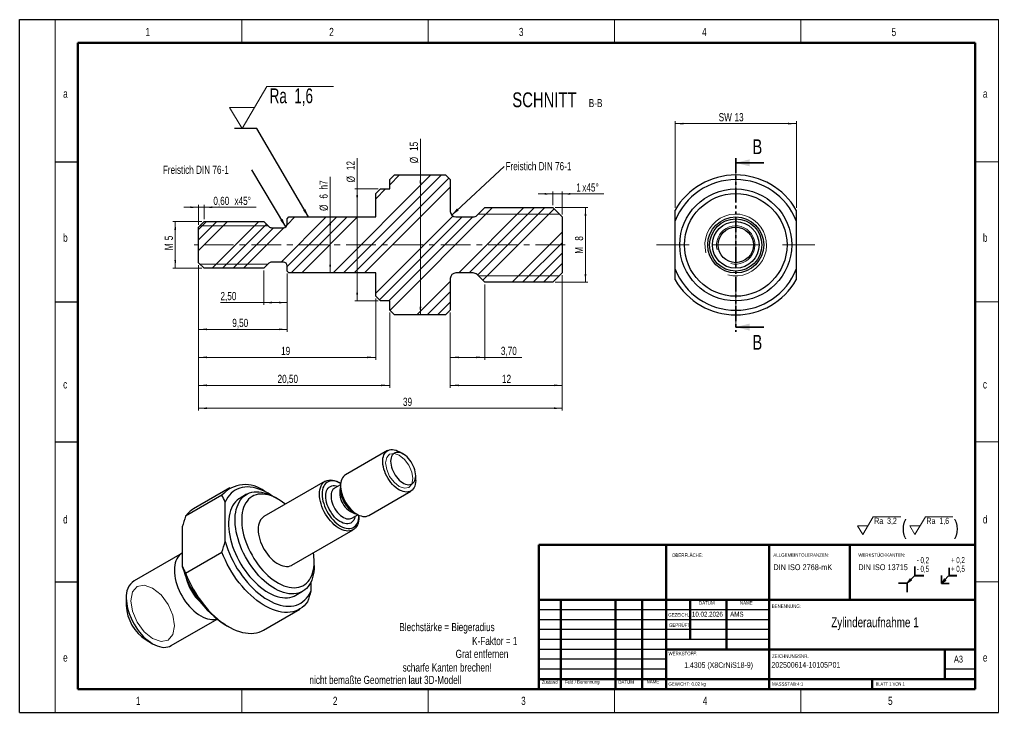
# Model space of a CAD drawing. Header units: millimetres. Extents: x 0 to 420, y 0 to 297.
import ezdxf

# ---------------------------------------------------------------- set-up
doc = ezdxf.new("R2010")
doc.units = ezdxf.units.MM
doc.header["$PDSIZE"] = -1
doc.linetypes.add('CENTERX2', pattern=[20.32, 12.7, -2.54, 2.54, -2.54])
doc.linetypes.add('PHANTOM', pattern=[12.7, 6.35, -1.27, 1.27, -1.27, 1.27, -1.27])
doc.styles.add('SLDTEXTSTYLE0', font='TXT', dxfattribs={"width": 0.605})
doc.styles.add('SLDTEXTSTYLE1', font='TXT', dxfattribs={"width": 0.678571})
doc.styles.add('SLDTEXTSTYLE2', font='TXT', dxfattribs={"width": 0.75})
doc.styles.add('SLDTEXTSTYLE3', font='TXT', dxfattribs={"width": 0.692308})
doc.dimstyles.new('SLDDIMSTYLE0', dxfattribs={"dimtxt": 0.18, "dimasz": 3.556, "dimexe": 0, "dimexo": 0.0625, "dimgap": 0, "dimtad": 0, "dimtih": 1, "dimtoh": 1, "dimdec": 0, "dimrnd": 1e-09, "dimzin": 0, "dimdsep": 46, "dimtxsty": 'Standard', "dimsah": 1, "dimcen": 0.09, "dimadec": 0, "dimazin": 0, "dimtfac": 3.556, "dimtdec": 0, "dimtofl": 0, "dimtmove": 0, "dimatfit": 3, "dimfxl": 1, "dimfrac": 2, "dimtolj": 1, "dimtzin": 0, "dimarcsym": 0})
doc.dimstyles.new('SLDDIMSTYLE1', dxfattribs={"dimtxt": 3.5, "dimasz": 3.556, "dimexe": 0, "dimexo": 0.0625, "dimgap": 0.875, "dimtad": 1, "dimlfac": 0.25, "dimrnd": 1e-09, "dimzin": 12, "dimdsep": 46, "dimtxsty": 'SLDTEXTSTYLE2', "dimsah": 1, "dimcen": 0.09, "dimadec": 0, "dimazin": 3, "dimtfac": 1, "dimtdec": 3, "dimtofl": 0, "dimtmove": 0, "dimatfit": 3, "dimfxl": 1, "dimfrac": 2, "dimtolj": 1, "dimtzin": 12, "dimarcsym": 0})
doc.dimstyles.new('SLDDIMSTYLE2', dxfattribs={"dimtxt": 3.5, "dimasz": 3.556, "dimexe": 0, "dimexo": 0.0625, "dimgap": 0.875, "dimtad": 1, "dimlfac": 0.25, "dimrnd": 1e-09, "dimdsep": 46, "dimtxsty": 'SLDTEXTSTYLE2', "dimsah": 1, "dimcen": 0.09, "dimadec": 0, "dimazin": 2, "dimtfac": 1, "dimtdec": 3, "dimtmove": 0, "dimatfit": 0, "dimfxl": 1, "dimfrac": 2, "dimtolj": 1, "dimtzin": 12, "dimarcsym": 0})
doc.dimstyles.new('SLDDIMSTYLE3', dxfattribs={"dimtxt": 3.5, "dimasz": 3.556, "dimexe": 0, "dimexo": 0.0625, "dimgap": 0.875, "dimtad": 1, "dimlfac": 0.25, "dimrnd": 1e-09, "dimzin": 12, "dimdsep": 46, "dimtxsty": 'SLDTEXTSTYLE2', "dimsah": 1, "dimcen": 0.09, "dimadec": 0, "dimazin": 3, "dimtfac": 1, "dimtdec": 3, "dimtmove": 0, "dimatfit": 0, "dimfxl": 1, "dimfrac": 2, "dimtolj": 1, "dimtzin": 12, "dimarcsym": 0})

# ---------------------------------------------------------------- blocks, each defined once
blk = doc.blocks.new('SW_NOTE_0')
at = {"color": 0, "linetype": 'Continuous', "lineweight": 0, "insert": (0, 4.51), "char_height": 3.5, "attachment_point": 1, "style": 'SLDTEXTSTYLE0'}
blk.add_mtext('+ 0,5', dxfattribs=at)
blk = doc.blocks.new('SW_NOTE_0_1')
at = {"color": 0, "linetype": 'Continuous', "lineweight": 0, "insert": (0, 4.51), "char_height": 3.5, "attachment_point": 1, "style": 'SLDTEXTSTYLE0'}
blk.add_mtext('+ 0,2', dxfattribs=at)
blk = doc.blocks.new('SW_NOTE_0_2')
at = {"color": 0, "linetype": 'Continuous', "lineweight": 0, "insert": (0, 4.51), "char_height": 3.5, "attachment_point": 1, "style": 'SLDTEXTSTYLE0'}
blk.add_mtext('- 0,2', dxfattribs=at)
blk = doc.blocks.new('SW_NOTE_0_3')
at = {"color": 0, "linetype": 'Continuous', "lineweight": 0, "insert": (0, 4.51), "char_height": 3.5, "attachment_point": 1, "style": 'SLDTEXTSTYLE0'}
blk.add_mtext('- 0,5', dxfattribs=at)
blk = doc.blocks.new('Block3')
at = {"linetype": 'Continuous'}
for points in [[(735.45, 277.8), (737.92, 279.57), (737.22, 280.27)], [(755.16, 277.71), (757.62, 279.47), (756.78, 280.26)]]:
    blk.add_hatch(color=7, dxfattribs=at).paths.add_polyline_path(points, flags=0)
at = {"color": 7, "linetype": 'Continuous', "lineweight": 35}
for p, q in [((739.95, 287.3), (739.95, 282.3)), ((759.52, 286.66), (759.52, 282.3)), ((739.95, 282.3), (744.95, 282.3)), ((755.16, 277.71), (755.16, 282.3)), ((759.52, 282.3), (763.89, 282.3)), ((730.45, 277.8), (735.45, 277.8)), ((735.45, 277.8), (735.45, 272.8)), ((759.52, 277.71), (755.16, 277.71))]:
    blk.add_line(p, q, dxfattribs=at)
at = {"color": 7, "linetype": 'Continuous', "lineweight": 18}
for p, q in [((735.45, 277.8), (739.45, 281.8)), ((735.45, 277.8), (737.22, 280.27)), ((737.22, 280.27), (737.92, 279.57)), ((739.45, 281.8), (744.95, 281.8)), ((755.16, 277.71), (759.02, 281.8)), ((755.16, 277.71), (756.78, 280.26)), ((756.78, 280.26), (757.62, 279.47)), ((759.02, 281.8), (763.89, 281.8)), ((735.45, 277.8), (737.92, 279.57)), ((755.16, 277.71), (757.62, 279.47))]:
    blk.add_line(p, q, dxfattribs=at)
at = {"color": 7, "linetype": 'Continuous', "lineweight": 0}
for p in [(737.57, 279.92), (757.2, 279.87)]:
    blk.add_point(p, dxfattribs=at)
for name, p in [('SW_NOTE_0_2', (740.95, 288.28)), ('SW_NOTE_0_1', (760.52, 288.3)), ('SW_NOTE_0_3', (740.95, 283.28)), ('SW_NOTE_0', (760.52, 283.3))]:
    blk.add_blockref(name, p, dxfattribs=at)
blk = doc.blocks.new('SW_NOTE_0_4')
at = {"color": 0, "linetype": 'Continuous', "lineweight": 0}
for p, q in [((-4.95, -3.78), (-0.49, 3.78)), ((-0.49, 3.78), (11.38, 3.78)), ((17.46, -3.78), (21.92, 3.78)), ((21.92, 3.78), (33.78, 3.78)), ((-4.95, -3.78), (-7.18, 0)), ((-2.72, 0), (-7.18, 0)), ((17.46, -3.78), (15.23, 0)), ((19.69, 0), (15.23, 0))]:
    blk.add_line(p, q, dxfattribs=at)
at = {"color": 0, "linetype": 'Continuous', "lineweight": 0, "attachment_point": 1}
for s, insert, char_height, style in [('Ra  3,2', (0, 3.41), 2.646, 'SLDTEXTSTYLE1'), ('(', (11.75, 2.54), 6.35, 'SLDTEXTSTYLE2'), ('Ra  1,6', (22.41, 3.41), 2.646, 'SLDTEXTSTYLE1'), (')', (34.15, 2.54), 6.35, 'SLDTEXTSTYLE2')]:
    blk.add_mtext(s, dxfattribs=dict(at, insert=insert, char_height=char_height, style=style))
blk = doc.blocks.new('SW_NOTE_0_5')
at = {"color": 0, "linetype": 'Continuous', "lineweight": 0, "attachment_point": 1, "style": 'SLDTEXTSTYLE2'}
for s, insert, char_height in [('ALLGEMEINTOLERANZEN:', (0, 1.93), 1.5), ('DIN ISO 2768-mK', (0, -2.78), 2.5)]:
    blk.add_mtext(s, dxfattribs=dict(at, insert=insert, char_height=char_height))
blk = doc.blocks.new('SW_NOTE_0_6')
at = {"color": 0, "linetype": 'Continuous', "lineweight": 0, "attachment_point": 1, "style": 'SLDTEXTSTYLE2'}
for s, insert, char_height in [('WERKSTÜCKKANTEN:', (0, 1.93), 1.5), ('DIN ISO 13715', (0, -2.78), 2.5)]:
    blk.add_mtext(s, dxfattribs=dict(at, insert=insert, char_height=char_height))
blk = doc.blocks.new('SW_SFSYMBOL_0')
at = {"color": 0, "linetype": 'Continuous', "lineweight": 0}
for p, q in [((3.17, 0), (13.88, 18.14)), ((13.88, 18.14), (42.4, 18.14)), ((3.17, 0), (-2.18, 9.07)), ((8.53, 9.07), (-2.18, 9.07))]:
    blk.add_line(p, q, dxfattribs=at)
at = {"color": 0, "linetype": 'Continuous', "lineweight": 0, "insert": (15.05, 17.26), "char_height": 6.35, "attachment_point": 1, "style": 'SLDTEXTSTYLE1'}
blk.add_mtext('Ra  1,6', dxfattribs=at)
blk = doc.blocks.new('_D')
at = {"color": 7, "linetype": 'Continuous', "lineweight": 0}
for p, q in [((281.27, 216.36), (281.27, 253.4)), ((281.27, 252.4), (333.27, 252.4)), ((333.27, 216.36), (333.27, 253.4))]:
    blk.add_line(p, q, dxfattribs=at)
at = {"color": 7, "linetype": 'Continuous', "lineweight": 18}
for points in [[(281.27, 252.4), (284.82, 252.01), (284.82, 252.78)], [(333.27, 252.4), (329.71, 252.78), (329.71, 252.01)]]:
    blk.add_solid(points, dxfattribs=at)
at = {"color": 7, "linetype": 'Continuous', "lineweight": 18, "char_height": 3.5, "attachment_point": 1, "style": 'SLDTEXTSTYLE2'}
for s, insert in [('SW', (299.95, 256.91)), ('13', (306.75, 256.91))]:
    blk.add_mtext(s, dxfattribs=dict(at, insert=insert))
blk = doc.blocks.new('SW_CENTERMARKSYMBOL_0')
at = {"color": 0, "linetype": 'Continuous', "lineweight": 18}
for p, q in [((0, 20), (0, 34)), ((0, 0), (0, 10)), ((-20, 0), (-34, 0)), ((0, 0), (-10, 0)), ((0, 0), (0, -10)), ((0, 0), (10, 0)), ((20, 0), (34, 0)), ((0, -20), (0, -34))]:
    blk.add_line(p, q, dxfattribs=at)
blk = doc.blocks.new('_D_1')
at = {"color": 7, "linetype": 'Continuous', "lineweight": 0}
for q in [(171.98, 245.88), (171.98, 170.4)]:
    blk.add_line((171.98, 230.4), q, dxfattribs=at)
at = {"color": 7, "linetype": 'Continuous', "lineweight": 18}
for points in [[(171.98, 230.4), (171.59, 226.84), (172.36, 226.84)], [(171.98, 170.4), (172.36, 173.95), (171.59, 173.95)]]:
    blk.add_solid(points, dxfattribs=at)
at = {"color": 7, "linetype": 'Continuous', "lineweight": 18, "char_height": 3.5, "attachment_point": 1, "rotation": 90, "style": 'SLDTEXTSTYLE2'}
for s, insert in [('15', (167.41, 240.7)), ('%%c', (167.46, 235.42))]:
    blk.add_mtext(s, dxfattribs=dict(at, insert=insert))
blk = doc.blocks.new('_D_2')
at = {"color": 7, "linetype": 'Continuous', "lineweight": 0}
for p, q in [((76.8, 191.8), (76.8, 163.22)), ((114.8, 188.2), (114.8, 163.22)), ((76.8, 164.22), (114.8, 164.22))]:
    blk.add_line(p, q, dxfattribs=at)
at = {"color": 7, "linetype": 'Continuous', "lineweight": 18}
for points in [[(76.8, 164.22), (80.35, 163.84), (80.35, 164.6)], [(114.8, 164.22), (111.24, 164.6), (111.24, 163.84)]]:
    blk.add_solid(points, dxfattribs=at)
at = {"color": 7, "linetype": 'Continuous', "lineweight": 18, "insert": (91.27, 168.73), "char_height": 3.5, "attachment_point": 1, "style": 'SLDTEXTSTYLE2'}
blk.add_mtext('9,50', dxfattribs=at)
blk = doc.blocks.new('_D_3')
at = {"color": 7, "linetype": 'Continuous', "lineweight": 0}
for p, q in [((76.8, 191.8), (76.8, 151.22)), ((152.8, 177.4), (152.8, 151.22)), ((76.8, 152.22), (152.8, 152.22))]:
    blk.add_line(p, q, dxfattribs=at)
at = {"color": 7, "linetype": 'Continuous', "lineweight": 18}
for points in [[(76.8, 152.22), (80.35, 151.84), (80.35, 152.6)], [(152.8, 152.22), (149.24, 152.6), (149.24, 151.84)]]:
    blk.add_solid(points, dxfattribs=at)
at = {"color": 7, "linetype": 'Continuous', "lineweight": 18, "insert": (112.21, 156.73), "char_height": 3.5, "attachment_point": 1, "style": 'SLDTEXTSTYLE2'}
blk.add_mtext('19', dxfattribs=at)
blk = doc.blocks.new('_D_4')
at = {"color": 7, "linetype": 'Continuous', "lineweight": 0}
for p, q in [((76.8, 191.8), (76.8, 139.22)), ((158.8, 171.4), (158.8, 139.22)), ((76.8, 140.22), (158.8, 140.22))]:
    blk.add_line(p, q, dxfattribs=at)
at = {"color": 7, "linetype": 'Continuous', "lineweight": 18}
for points in [[(76.8, 140.22), (80.35, 139.84), (80.35, 140.6)], [(158.8, 140.22), (155.24, 140.6), (155.24, 139.84)]]:
    blk.add_solid(points, dxfattribs=at)
at = {"color": 7, "linetype": 'Continuous', "lineweight": 18, "insert": (110.69, 144.73), "char_height": 3.5, "attachment_point": 1, "style": 'SLDTEXTSTYLE2'}
blk.add_mtext('20,50', dxfattribs=at)
blk = doc.blocks.new('_D_5')
at = {"color": 7, "linetype": 'Continuous', "lineweight": 0}
for p, q in [((232.8, 187.4), (232.8, 139.22)), ((184.8, 171.4), (184.8, 139.22)), ((232.8, 140.22), (184.8, 140.22))]:
    blk.add_line(p, q, dxfattribs=at)
at = {"color": 7, "linetype": 'Continuous', "lineweight": 18}
for points in [[(184.8, 140.22), (188.35, 139.84), (188.35, 140.6)], [(232.8, 140.22), (229.24, 140.6), (229.24, 139.84)]]:
    blk.add_solid(points, dxfattribs=at)
at = {"color": 7, "linetype": 'Continuous', "lineweight": 18, "insert": (206.99, 144.73), "char_height": 3.5, "attachment_point": 1, "style": 'SLDTEXTSTYLE2'}
blk.add_mtext('12', dxfattribs=at)
blk = doc.blocks.new('_D_6')
at = {"color": 7, "linetype": 'Continuous', "lineweight": 0}
for q in [(133.26, 229.57), (133.26, 188.4)]:
    blk.add_line((133.26, 212.4), q, dxfattribs=at)
at = {"color": 7, "linetype": 'Continuous', "lineweight": 18}
for points in [[(133.26, 212.4), (132.88, 208.84), (133.64, 208.84)], [(133.26, 188.4), (133.64, 191.95), (132.88, 191.95)]]:
    blk.add_solid(points, dxfattribs=at)
at = {"color": 7, "linetype": 'Continuous', "lineweight": 18, "char_height": 3.5, "attachment_point": 1, "rotation": 90, "style": 'SLDTEXTSTYLE2'}
for s, insert in [('h7', (128.69, 224.16)), ('6', (128.69, 220.26)), ('%%c', (128.75, 214.98))]:
    blk.add_mtext(s, dxfattribs=dict(at, insert=insert))
blk = doc.blocks.new('_D_7')
at = {"color": 7, "linetype": 'Continuous', "lineweight": 0}
for p, q in [((144.84, 224.4), (144.84, 237.65)), ((153.8, 224.4), (143.84, 224.4)), ((144.84, 224.4), (144.84, 176.4)), ((153.8, 176.4), (143.84, 176.4))]:
    blk.add_line(p, q, dxfattribs=at)
at = {"color": 7, "linetype": 'Continuous', "lineweight": 18}
for points in [[(144.84, 224.4), (144.46, 220.84), (145.23, 220.84)], [(144.84, 176.4), (145.23, 179.95), (144.46, 179.95)]]:
    blk.add_solid(points, dxfattribs=at)
at = {"color": 7, "linetype": 'Continuous', "lineweight": 18, "char_height": 3.5, "attachment_point": 1, "rotation": 90, "style": 'SLDTEXTSTYLE2'}
for s, insert in [('12', (140.28, 232.48)), ('%%c', (140.33, 227.2))]:
    blk.add_mtext(s, dxfattribs=dict(at, insert=insert))
blk = doc.blocks.new('_D_8')
at = {"color": 7, "linetype": 'Continuous', "lineweight": 0}
for p, q in [((229.8, 216.4), (243.8, 216.4)), ((242.8, 216.4), (242.8, 184.4)), ((229.8, 184.4), (243.8, 184.4))]:
    blk.add_line(p, q, dxfattribs=at)
at = {"color": 7, "linetype": 'Continuous', "lineweight": 18}
for points in [[(242.8, 216.4), (242.42, 212.84), (243.18, 212.84)], [(242.8, 184.4), (243.18, 187.95), (242.42, 187.95)]]:
    blk.add_solid(points, dxfattribs=at)
at = {"color": 7, "linetype": 'Continuous', "lineweight": 18, "char_height": 3.5, "attachment_point": 1, "rotation": 90, "style": 'SLDTEXTSTYLE2'}
for s, insert in [('8', (238.29, 202.22)), ('M', (238.29, 196.64))]:
    blk.add_mtext(s, dxfattribs=dict(at, insert=insert))
blk = doc.blocks.new('_D_9')
at = {"color": 7, "linetype": 'Continuous', "lineweight": 0}
for p, q in [((104.8, 189.4), (104.8, 174.7)), ((114.8, 188.2), (114.8, 174.7)), ((104.8, 175.7), (86.2, 175.7)), ((114.8, 175.7), (104.8, 175.7))]:
    blk.add_line(p, q, dxfattribs=at)
at = {"color": 7, "linetype": 'Continuous', "lineweight": 18}
for points in [[(104.8, 175.7), (108.35, 175.32), (108.35, 176.08)], [(114.8, 175.7), (111.24, 176.08), (111.24, 175.32)]]:
    blk.add_solid(points, dxfattribs=at)
at = {"color": 7, "linetype": 'Continuous', "lineweight": 18, "insert": (86.2, 180.22), "char_height": 3.5, "attachment_point": 1, "style": 'SLDTEXTSTYLE2'}
blk.add_mtext('2,50', dxfattribs=at)
blk = doc.blocks.new('_D_10')
at = {"color": 7, "linetype": 'Continuous', "lineweight": 0}
for p, q in [((199.6, 183.4), (199.6, 151.22)), ((184.8, 171.4), (184.8, 151.22)), ((184.8, 152.22), (199.6, 152.22)), ((199.6, 152.22), (215.56, 152.22))]:
    blk.add_line(p, q, dxfattribs=at)
at = {"color": 7, "linetype": 'Continuous', "lineweight": 18}
for points in [[(184.8, 152.22), (188.35, 151.84), (188.35, 152.6)], [(199.6, 152.22), (196.04, 152.6), (196.04, 151.84)]]:
    blk.add_solid(points, dxfattribs=at)
at = {"color": 7, "linetype": 'Continuous', "lineweight": 18, "insert": (206.51, 156.73), "char_height": 3.5, "attachment_point": 1, "style": 'SLDTEXTSTYLE2'}
blk.add_mtext('3,70', dxfattribs=at)
blk = doc.blocks.new('_D_11')
at = {"color": 7, "linetype": 'Continuous', "lineweight": 0}
for p, q in [((76.8, 216.54), (70.45, 216.54)), ((76.8, 209), (76.8, 217.54)), ((76.8, 216.54), (79.2, 216.54)), ((79.2, 211.4), (79.2, 217.54)), ((79.2, 216.54), (101.49, 216.54))]:
    blk.add_line(p, q, dxfattribs=at)
at = {"color": 7, "linetype": 'Continuous', "lineweight": 18}
for points in [[(76.8, 216.54), (73.24, 216.92), (73.24, 216.16)], [(79.2, 216.54), (82.75, 216.16), (82.75, 216.92)]]:
    blk.add_solid(points, dxfattribs=at)
at = {"color": 7, "linetype": 'Continuous', "lineweight": 18, "char_height": 3.5, "attachment_point": 1, "style": 'SLDTEXTSTYLE2'}
for s, insert in [('0,60', (83.15, 221.05)), ('x45°', (92.21, 221.05))]:
    blk.add_mtext(s, dxfattribs=dict(at, insert=insert))
blk = doc.blocks.new('_D_12')
at = {"color": 7, "linetype": 'Continuous', "lineweight": 0}
for p, q in [((228.8, 217.4), (228.8, 223.28)), ((232.8, 213.4), (232.8, 223.28)), ((228.8, 222.28), (222.45, 222.28)), ((228.8, 222.28), (232.8, 222.28)), ((232.8, 222.28), (250.71, 222.28))]:
    blk.add_line(p, q, dxfattribs=at)
at = {"color": 7, "linetype": 'Continuous', "lineweight": 18}
for points in [[(228.8, 222.28), (225.24, 222.66), (225.24, 221.89)], [(232.8, 222.28), (236.35, 221.89), (236.35, 222.66)]]:
    blk.add_solid(points, dxfattribs=at)
at = {"color": 7, "linetype": 'Continuous', "lineweight": 18, "char_height": 3.5, "attachment_point": 1, "style": 'SLDTEXTSTYLE2'}
for s, insert in [('1', (238.84, 226.79)), ('x45°', (241.43, 226.79))]:
    blk.add_mtext(s, dxfattribs=dict(at, insert=insert))
blk = doc.blocks.new('_D_13')
at = {"color": 7, "linetype": 'Continuous', "lineweight": 0}
for p, q in [((78.2, 210.4), (65.8, 210.4)), ((66.8, 210.4), (66.8, 190.4)), ((78.2, 190.4), (65.8, 190.4))]:
    blk.add_line(p, q, dxfattribs=at)
at = {"color": 7, "linetype": 'Continuous', "lineweight": 18}
for points in [[(66.8, 210.4), (66.42, 206.84), (67.18, 206.84)], [(66.8, 190.4), (67.18, 193.95), (66.42, 193.95)]]:
    blk.add_solid(points, dxfattribs=at)
at = {"color": 7, "linetype": 'Continuous', "lineweight": 18, "char_height": 3.5, "attachment_point": 1, "rotation": 90, "style": 'SLDTEXTSTYLE2'}
for s, insert in [('5', (62.29, 202.4)), ('M', (62.29, 198.11))]:
    blk.add_mtext(s, dxfattribs=dict(at, insert=insert))
blk = doc.blocks.new('_D_14')
at = {"color": 7, "linetype": 'Continuous', "lineweight": 0}
for p, q in [((76.8, 191.8), (76.8, 129.4)), ((232.8, 187.4), (232.8, 129.4)), ((76.8, 130.4), (232.8, 130.4))]:
    blk.add_line(p, q, dxfattribs=at)
at = {"color": 7, "linetype": 'Continuous', "lineweight": 18}
for points in [[(76.8, 130.4), (80.35, 130.01), (80.35, 130.78)], [(232.8, 130.4), (229.24, 130.78), (229.24, 130.01)]]:
    blk.add_solid(points, dxfattribs=at)
at = {"color": 7, "linetype": 'Continuous', "lineweight": 18, "insert": (164.5, 134.91), "char_height": 3.5, "attachment_point": 1, "style": 'SLDTEXTSTYLE2'}
blk.add_mtext('39', dxfattribs=at)
blk = doc.blocks.new('SW_NOTE_0_7')
at = {"color": 0, "linetype": 'Continuous', "lineweight": 0, "attachment_point": 2, "style": 'SLDTEXTSTYLE2'}
for s, insert, char_height in [('SCHNITT', (16.07, 8.19), 6.35), ('B-B', (38.01, 5.35), 3.5)]:
    blk.add_mtext(s, dxfattribs=dict(at, insert=insert, char_height=char_height))
blk = doc.blocks.new('SW_NOTE_0_8')
at = {"color": 0, "linetype": 'Continuous', "lineweight": 0, "insert": (-38.17, 1.77), "char_height": 3.5, "attachment_point": 1, "style": 'SLDTEXTSTYLE2'}
blk.add_mtext('Freistich DIN 76-1', dxfattribs=at)
blk = doc.blocks.new('SW_NOTE_0_9')
at = {"color": 0, "linetype": 'Continuous', "lineweight": 0, "insert": (0.6, 1.84), "char_height": 3.5, "attachment_point": 1, "style": 'SLDTEXTSTYLE2'}
blk.add_mtext('Freistich DIN 76-1', dxfattribs=at)

msp = doc.modelspace()

# ---------------------------------------------------------------- hatches: boundary and pattern name
at = {"linetype": 'Continuous', "lineweight": 18}
h = msp.add_hatch(dxfattribs=at)
h.set_pattern_fill('DIN 201 Stahl und Stahlguss', style=0, pattern_type=2)
h.set_pattern_definition([(45, (0, 0), (-13.4704, 13.4704), []), (45, (4.49, 0), (-13.4704, 13.4704), []), (45, (8.98, 0), (-13.4704, 13.4704), []), (45, (13.47, 0), (-13.4704, 13.4704), [])])
edge = h.paths.add_edge_path(flags=0)
edge.add_line((160.799, 170.396), (182.799, 170.396))
edge.add_line((182.799, 170.396), (184.799, 172.396))
edge.add_line((184.799, 172.396), (184.799, 185.996))
edge.add_arc((187.199, 185.996), 2.4, 90, 180, ccw=False)
edge.add_line((187.199, 188.396), (194.605, 188.396))
edge.add_arc((194.605, 185.996), 2.4, 45, 90, ccw=False)
edge.add_line((196.302, 187.693), (199.599, 184.396))
edge.add_line((199.599, 184.396), (228.799, 184.396))
edge.add_line((228.799, 184.396), (232.799, 188.396))
edge.add_line((232.799, 188.396), (232.799, 212.396))
edge.add_line((232.799, 212.396), (228.799, 216.396))
edge.add_line((228.799, 216.396), (199.599, 216.396))
edge.add_line((199.599, 216.396), (196.302, 213.098))
edge.add_arc((194.605, 214.796), 2.4, 270, 315, ccw=False)
edge.add_line((194.605, 212.396), (187.199, 212.396))
edge.add_arc((187.199, 214.796), 2.4, 180, 270, ccw=False)
edge.add_line((184.799, 214.796), (184.799, 228.396))
edge.add_line((184.799, 228.396), (182.799, 230.396))
edge.add_line((182.799, 230.396), (160.799, 230.396))
edge.add_line((160.799, 230.396), (158.799, 228.396))
edge.add_line((158.799, 228.396), (158.799, 224.396))
edge.add_line((158.799, 224.396), (154.799, 224.396))
edge.add_line((154.799, 224.396), (152.799, 222.396))
edge.add_line((152.799, 222.396), (152.799, 212.396))
edge.add_line((152.799, 212.396), (115.599, 212.396))
edge.add_line((115.599, 212.396), (114.799, 211.596))
edge.add_line((114.799, 211.596), (114.799, 209.396))
edge.add_arc((113.199, 209.396), 1.6, 270, 360, ccw=False)
edge.add_line((113.199, 207.796), (108.062, 207.796))
edge.add_arc((108.062, 209.396), 1.6, 225, 270, ccw=False)
edge.add_line((106.93, 208.264), (104.799, 210.396))
edge.add_line((104.799, 210.396), (79.199, 210.396))
edge.add_line((79.199, 210.396), (76.799, 207.996))
edge.add_line((76.799, 207.996), (76.799, 192.796))
edge.add_line((76.799, 192.796), (79.199, 190.396))
edge.add_line((79.199, 190.396), (104.799, 190.396))
edge.add_line((104.799, 190.396), (106.93, 192.527))
edge.add_arc((108.062, 191.396), 1.6, 90, 135, ccw=False)
edge.add_line((108.062, 192.996), (113.199, 192.996))
edge.add_arc((113.199, 191.396), 1.6, 0, 90, ccw=False)
edge.add_line((114.799, 191.396), (114.799, 189.196))
edge.add_line((114.799, 189.196), (115.599, 188.396))
edge.add_line((115.599, 188.396), (152.799, 188.396))
edge.add_line((152.799, 188.396), (152.799, 178.396))
edge.add_line((152.799, 178.396), (154.799, 176.396))
edge.add_line((154.799, 176.396), (158.799, 176.396))
edge.add_line((158.799, 176.396), (158.799, 172.396))
edge.add_line((158.799, 172.396), (160.799, 170.396))

# ---------------------------------------------------------------- linework, layer by layer
at = {"color": 7, "linetype": 'Continuous', "lineweight": 25}
for p, q in [((0.004, 0.024), (0.004, 296.992)), ((0.004, 296.992), (419.975, 296.992)), ((15.338, 235.992), (25.004, 235.992)), ((158.799, 228.396), (160.799, 230.396)), ((158.799, 224.396), (158.799, 228.396)), ((160.799, 230.396), (182.799, 230.396)), ((182.799, 230.396), (184.799, 228.396)), ((184.799, 228.396), (184.799, 214.796)), ((152.799, 222.396), (154.799, 224.396)), ((154.799, 224.396), (158.799, 224.396)), ((152.799, 212.396), (152.799, 222.396)), ((196.302, 213.098), (199.599, 216.396)), ((199.599, 216.396), (228.799, 216.396)), ((228.799, 216.396), (232.799, 212.396)), ((76.799, 207.996), (79.199, 210.396)), ((79.199, 210.396), (104.799, 210.396)), ((104.799, 210.396), (106.93, 208.264)), ((114.799, 211.596), (115.599, 212.396)), ((114.799, 209.396), (114.799, 211.596)), ((115.599, 212.396), (152.799, 212.396)), ((187.199, 212.396), (194.605, 212.396)), ((232.799, 212.396), (232.799, 188.396)), ((281.269, 190.003), (281.269, 210.788)), ((333.269, 210.788), (333.269, 190.003)), ((76.799, 192.796), (76.799, 207.996)), ((108.062, 207.796), (113.199, 207.796)), ((79.199, 190.396), (76.799, 192.796)), ((104.799, 190.396), (79.199, 190.396)), ((106.93, 192.527), (104.799, 190.396)), ((113.199, 192.996), (108.062, 192.996)), ((114.799, 189.196), (114.799, 191.396)), ((115.599, 188.396), (114.799, 189.196)), ((152.799, 188.396), (115.599, 188.396)), ((152.799, 178.396), (152.799, 188.396)), ((184.799, 185.996), (184.799, 172.396)), ((194.605, 188.396), (187.199, 188.396)), ((199.599, 184.396), (196.302, 187.693)), ((232.799, 188.396), (228.799, 184.396)), ((228.799, 184.396), (199.599, 184.396)), ((154.799, 176.396), (152.799, 178.396)), ((158.799, 176.396), (154.799, 176.396)), ((158.799, 172.396), (158.799, 176.396)), ((15.338, 175.992), (25.004, 175.992)), ((160.799, 170.396), (158.799, 172.396)), ((184.799, 172.396), (182.799, 170.396)), ((182.799, 170.396), (160.799, 170.396)), ((15.338, 115.992), (25.004, 115.992)), ((157.884, 112.24), (139.782, 101.79)), ((164.581, 110.764), (162.885, 111.744)), ((169.955, 99.497), (169.955, 101.457)), ((131.145, 99.113), (104.841, 83.928)), ((137.719, 97.597), (135.142, 96.109)), ((137.712, 98.192), (137.146, 98.519)), ((137.71, 97.212), (137.71, 95.471)), ((86.799, 93.104), (71.242, 84.124)), ((90.185, 96.252), (74.628, 87.271)), ((97.427, 93.504), (94.599, 91.872)), ((106.601, 93.948), (105.187, 94.764)), ((149.781, 84.469), (167.883, 94.919)), ((88.213, 73.214), (88.213, 90.186)), ((110.843, 91.498), (109.429, 92.315)), ((142.542, 83.292), (145.118, 84.779)), ((143.274, 85.835), (144.78, 84.965)), ((145.63, 84.476), (145.63, 84.533)), ((145.63, 83.822), (145.63, 84.476)), ((69.828, 79.572), (69.828, 62.601)), ((116.84, 63.143), (143.144, 78.328)), ((69.748, 68.289), (49.101, 56.369)), ((71.242, 59.682), (86.799, 68.663)), ((126.397, 62.922), (126.397, 64.555)), ((15.338, 55.992), (25.004, 55.992)), ((124.983, 55.907), (124.983, 51.987)), ((118.597, 50.301), (121.425, 51.934)), ((45.787, 49.043), (45.787, 45.778)), ((104.626, 35.308), (120.182, 44.289)), ((321.575, 44.024), (222.775, 44.024)), ((65.1, 28.655), (84.722, 39.983)), ((321.575, 39.774), (222.775, 39.774)), ((88.21, 37.612), (89.624, 36.795)), ((321.575, 35.524), (222.775, 35.524)), ((54.27, 31.082), (57.098, 29.449)), ((321.575, 31.274), (222.775, 31.274)), ((277.375, 27.024), (222.775, 27.024)), ((277.375, 22.774), (222.775, 22.774)), ((277.375, 18.524), (222.775, 18.524)), ((409.975, 18.524), (396.975, 18.524)), ((0.004, 0.024), (419.975, 0.024))]:
    msp.add_line(p, q, dxfattribs=at)
at = {"color": 7, "linetype": 'Continuous', "lineweight": 18}
for p, q in [((15.338, 296.992), (15.338, 0.024)), ((95.3, 296.992), (95.3, 286.992)), ((175.262, 296.992), (175.262, 286.992)), ((255.224, 296.992), (255.224, 286.992)), ((335.186, 296.992), (335.186, 286.992)), ((419.975, 0.024), (419.975, 296.992)), ((409.975, 235.992), (419.975, 235.992)), ((231.561, 213.634), (196.837, 213.634)), ((77.419, 208.616), (106.579, 208.616)), ((77.419, 192.176), (106.579, 192.176)), ((231.561, 187.158), (196.837, 187.158)), ((409.975, 175.992), (419.975, 175.992)), ((409.975, 115.992), (419.975, 115.992)), ((409.975, 55.992), (419.975, 55.992)), ((95.3, 10.024), (95.3, 0.024)), ((175.262, 10.024), (175.262, 0.024)), ((255.224, 10.024), (255.224, 0.024)), ((335.186, 10.024), (335.186, 0.024))]:
    msp.add_line(p, q, dxfattribs=at)
at = {"color": 7, "linetype": 'Continuous', "lineweight": 50}
for p, q in [((25.004, 10.024), (25.004, 286.992)), ((25.004, 286.992), (409.975, 286.992)), ((409.975, 10.024), (409.975, 286.992)), ((222.775, 71.898), (409.975, 71.898)), ((222.775, 71.898), (222.775, 10.024)), ((277.375, 10.024), (277.375, 71.898)), ((321.575, 71.898), (321.575, 10.024)), ((356.167, 71.898), (356.167, 48.274)), ((409.975, 71.898), (409.975, 10.024)), ((409.975, 48.274), (222.775, 48.274)), ((232.177, 48.274), (232.177, 10.024)), ((255.668, 48.274), (255.668, 10.024)), ((267.174, 48.274), (267.174, 10.024)), ((287.775, 31.274), (287.775, 48.274)), ((303.375, 48.274), (303.375, 27.024)), ((277.375, 27.024), (409.975, 27.024)), ((396.975, 14.274), (396.975, 27.024)), ((222.775, 14.274), (409.975, 14.274)), ((365.775, 10.024), (365.775, 14.274)), ((25.004, 10.024), (409.975, 10.024))]:
    msp.add_line(p, q, dxfattribs=at)
at = {"color": 7, "linetype": 'PHANTOM', "lineweight": 35}
msp.add_line((307.269, 237.596), (307.269, 163.196), dxfattribs=at)
at = {"color": 7, "linetype": 'Continuous', "lineweight": 35}
for p, q in [((319.269, 235.596), (307.269, 235.596)), ((319.269, 165.196), (307.269, 165.196))]:
    msp.add_line(p, q, dxfattribs=at)
at = {"color": 7, "linetype": 'CENTERX2', "lineweight": 18}
msp.add_line((234.091, 200.396), (74.981, 200.396), dxfattribs=at)
at = {"color": 7, "linetype": 'Continuous', "lineweight": 25, "flags": 128}
for points in [[(169.955, 99.497), (169.912, 98.624), (169.783, 97.811), (169.571, 97.067), (169.278, 96.403), (168.907, 95.826), (168.464, 95.343), (167.952, 94.96), (167.379, 94.681), (166.751, 94.511), (166.076, 94.451), (165.363, 94.501), (164.619, 94.662), (163.855, 94.931), (163.078, 95.305), (162.3, 95.779), (161.528, 96.348), (160.773, 97.005), (160.043, 97.742), (159.348, 98.549), (158.696, 99.418), (158.094, 100.337), (157.551, 101.295), (157.073, 102.281), (156.665, 103.283), (156.332, 104.289), (156.079, 105.286), (155.909, 106.262), (155.823, 107.206), (155.823, 108.105), (155.909, 108.95), (156.079, 109.729), (156.332, 110.434), (156.665, 111.056), (157.073, 111.587), (157.551, 112.02), (158.094, 112.352), (158.696, 112.576), (159.348, 112.692), (160.043, 112.697), (160.773, 112.591), (161.528, 112.376), (162.3, 112.054), (162.885, 111.744)], [(169.955, 101.457), (169.912, 102.259), (169.786, 103.098), (169.577, 103.959), (169.29, 104.83), (168.928, 105.697), (168.498, 106.546), (168.006, 107.363), (167.46, 108.137), (166.869, 108.853), (166.241, 109.503), (165.588, 110.074), (164.918, 110.558), (164.243, 110.947), (163.574, 111.236), (162.92, 111.42), (162.292, 111.495), (161.701, 111.461), (161.155, 111.318), (160.663, 111.069), (160.233, 110.717), (159.871, 110.267), (159.584, 109.728), (159.375, 109.107), (159.249, 108.415), (159.207, 107.662), (159.249, 106.859), (159.375, 106.021), (159.584, 105.159), (159.871, 104.288), (160.233, 103.421), (160.663, 102.573), (161.155, 101.755), (161.701, 100.982), (162.292, 100.265), (162.92, 99.616), (163.574, 99.045), (164.243, 98.561), (164.918, 98.171), (165.588, 97.882), (166.241, 97.699), (166.869, 97.623), (167.46, 97.657), (168.006, 97.8), (168.498, 98.05), (168.928, 98.402), (169.29, 98.851), (169.577, 99.39), (169.786, 100.011), (169.912, 100.704), (169.955, 101.457)], [(139.782, 101.79), (139.449, 101.57), (138.971, 101.137), (138.563, 100.606), (138.23, 99.984), (137.977, 99.279), (137.807, 98.5), (137.721, 97.655), (137.721, 96.756), (137.807, 95.812), (137.977, 94.836), (138.23, 93.839), (138.563, 92.833), (138.971, 91.831), (139.449, 90.845), (139.992, 89.887), (140.594, 88.968), (141.246, 88.099), (141.941, 87.292), (142.671, 86.555), (143.426, 85.898), (144.198, 85.329), (144.976, 84.855), (145.753, 84.481), (146.517, 84.212), (147.261, 84.051), (147.974, 84.001), (148.649, 84.061), (149.277, 84.231), (149.781, 84.469)], [(108.07, 93.037), (107.906, 93.144), (106.598, 93.95), (105.289, 94.655), (103.986, 95.257), (102.695, 95.754), (101.421, 96.143), (100.169, 96.422), (98.945, 96.591), (97.755, 96.647), (96.604, 96.593), (95.496, 96.426), (94.437, 96.149), (93.431, 95.762), (92.482, 95.267), (91.595, 94.667), (90.774, 93.963), (90.022, 93.16), (89.343, 92.259), (88.739, 91.267), (88.213, 90.186)], [(145.63, 83.822), (145.587, 82.856), (145.456, 81.95), (145.241, 81.114), (144.942, 80.355), (144.564, 79.683), (144.109, 79.103), (143.583, 78.622), (142.991, 78.244), (142.339, 77.974), (141.633, 77.814), (140.882, 77.767), (140.092, 77.831), (139.272, 78.007), (138.43, 78.294), (137.575, 78.687), (136.715, 79.183), (135.86, 79.777), (135.018, 80.463), (134.198, 81.234), (133.408, 82.081), (132.656, 82.997), (131.951, 83.971), (131.299, 84.994), (130.707, 86.055), (130.18, 87.144), (129.726, 88.249), (129.347, 89.358), (129.049, 90.461), (128.833, 91.547), (128.703, 92.603), (128.66, 93.619), (128.703, 94.586), (128.833, 95.491), (129.049, 96.328), (129.347, 97.086), (129.726, 97.759), (130.18, 98.339), (130.707, 98.82), (131.299, 99.198), (131.951, 99.468), (132.656, 99.627), (133.408, 99.675), (134.198, 99.611), (135.018, 99.434), (135.86, 99.148), (136.715, 98.755), (137.146, 98.519)], [(137.762, 98.163), (137.71, 98.193), (136.883, 98.621), (136.064, 98.943), (135.263, 99.158), (134.489, 99.262), (133.751, 99.253), (133.055, 99.133), (132.411, 98.903), (131.825, 98.564), (131.303, 98.122), (130.852, 97.579), (130.476, 96.944), (130.178, 96.222), (129.964, 95.421), (129.834, 94.55), (129.791, 93.619), (129.834, 92.638), (129.964, 91.618), (130.178, 90.57), (130.476, 89.504), (130.852, 88.434), (131.303, 87.371), (131.825, 86.326), (132.411, 85.31), (133.055, 84.336), (133.751, 83.413), (134.489, 82.552), (135.263, 81.763), (136.064, 81.053), (136.883, 80.43), (137.71, 79.902), (138.538, 79.474), (139.357, 79.151), (140.158, 78.937), (140.932, 78.833), (141.67, 78.841), (142.365, 78.962), (143.01, 79.192), (143.596, 79.531), (144.118, 79.973), (144.569, 80.515), (144.945, 81.151), (145.242, 81.873), (145.457, 82.674), (145.587, 83.545), (145.63, 84.476), (145.63, 84.476)], [(126.397, 62.922), (126.354, 61.564), (126.228, 60.262), (126.018, 59.022), (125.725, 57.85), (125.35, 56.752), (124.897, 55.733), (124.366, 54.799), (123.761, 53.955), (123.085, 53.204), (122.34, 52.55), (121.532, 51.997), (120.663, 51.547), (119.737, 51.202), (118.761, 50.964), (117.738, 50.835), (116.674, 50.815), (115.573, 50.904), (114.442, 51.102), (113.286, 51.408), (112.111, 51.819), (110.922, 52.335), (109.726, 52.952), (108.528, 53.668), (107.335, 54.479), (106.152, 55.381), (104.986, 56.369), (103.841, 57.438), (102.725, 58.583), (101.642, 59.799), (100.597, 61.08), (99.597, 62.418), (98.646, 63.808), (97.748, 65.242), (96.909, 66.713), (96.131, 68.214), (95.421, 69.738), (94.779, 71.277), (94.211, 72.822), (93.719, 74.367), (93.305, 75.904), (92.971, 77.426), (92.719, 78.923), (92.551, 80.39), (92.466, 81.818), (92.466, 83.202), (92.551, 84.533), (92.719, 85.805), (92.971, 87.012), (93.305, 88.148), (93.719, 89.206), (94.211, 90.183), (94.779, 91.073), (95.421, 91.871), (96.131, 92.574), (96.909, 93.178), (97.748, 93.68), (98.646, 94.078), (99.597, 94.369), (100.597, 94.552), (101.642, 94.627), (102.725, 94.592), (103.841, 94.449), (104.986, 94.197), (106.152, 93.838), (107.335, 93.374), (108.528, 92.807), (109.429, 92.315)], [(114.061, 89.251), (113.416, 89.765), (112.276, 90.594), (111.128, 91.331), (109.978, 91.97), (108.834, 92.508), (107.7, 92.943), (106.583, 93.271), (105.49, 93.492), (104.426, 93.604), (103.397, 93.607), (102.408, 93.499), (101.466, 93.283), (100.574, 92.959), (99.739, 92.529), (98.965, 91.995), (98.255, 91.36), (97.614, 90.628), (97.045, 89.802), (96.552, 88.888), (96.137, 87.89), (95.802, 86.813), (95.549, 85.664), (95.38, 84.449), (95.295, 83.174), (95.295, 81.846), (95.38, 80.473), (95.549, 79.062), (95.802, 77.621), (96.137, 76.158), (96.552, 74.68), (97.045, 73.196), (97.614, 71.714), (98.255, 70.242), (98.965, 68.788), (99.739, 67.36), (100.574, 65.965), (101.466, 64.612), (102.408, 63.308), (103.397, 62.059), (104.426, 60.873), (105.49, 59.757), (106.583, 58.715), (107.7, 57.755), (108.834, 56.88), (109.978, 56.097), (111.128, 55.409), (112.276, 54.82), (113.416, 54.333), (114.542, 53.951), (115.648, 53.676), (116.727, 53.509), (117.774, 53.452), (118.784, 53.505), (119.75, 53.667), (120.668, 53.937), (121.531, 54.314), (122.337, 54.797), (123.079, 55.382), (123.755, 56.066), (124.36, 56.845), (124.892, 57.715), (125.346, 58.672), (125.722, 59.71), (126.016, 60.824), (126.227, 62.007), (126.354, 63.253), (126.397, 64.555), (126.397, 64.555)], [(94.599, 91.872), (94.08, 91.545), (93.303, 90.941), (92.592, 90.238), (91.951, 89.44), (91.383, 88.55), (90.891, 87.574), (90.476, 86.515), (90.143, 85.379), (89.891, 84.172), (89.722, 82.9), (89.638, 81.569), (89.638, 80.186), (89.722, 78.757), (89.891, 77.29), (90.143, 75.793), (90.476, 74.272), (90.891, 72.735), (91.383, 71.189), (91.951, 69.644), (92.592, 68.105), (93.303, 66.582), (94.08, 65.08), (94.92, 63.609), (95.817, 62.175), (96.769, 60.785), (97.769, 59.447), (98.813, 58.167), (99.896, 56.951), (101.013, 55.805), (102.157, 54.736), (103.324, 53.748), (104.506, 52.846), (105.7, 52.035), (106.897, 51.32), (108.093, 50.702), (109.282, 50.187), (110.457, 49.775), (111.614, 49.469), (112.745, 49.272), (113.845, 49.183), (114.91, 49.203), (115.933, 49.332), (116.909, 49.569), (117.834, 49.914), (118.597, 50.301)], [(104.841, 83.928), (104.402, 83.635), (103.876, 83.154), (103.421, 82.574), (103.043, 81.901), (102.744, 81.143), (102.529, 80.306), (102.399, 79.4), (102.355, 78.434), (102.399, 77.418), (102.529, 76.361), (102.744, 75.276), (103.043, 74.173), (103.421, 73.063), (103.876, 71.959), (104.402, 70.87), (104.994, 69.809), (105.647, 68.786), (106.352, 67.811), (107.104, 66.896), (107.893, 66.048), (108.714, 65.278), (109.556, 64.592), (110.411, 63.998), (111.27, 63.502), (112.125, 63.108), (112.967, 62.822), (113.787, 62.646), (114.577, 62.581), (115.329, 62.629), (116.034, 62.789), (116.686, 63.059), (116.84, 63.143)], [(88.213, 73.214), (88.739, 71.526), (89.343, 69.836), (90.022, 68.151), (90.774, 66.479), (91.595, 64.828), (92.482, 63.203), (93.431, 61.614), (94.437, 60.065), (95.496, 58.565), (96.604, 57.119), (97.755, 55.735), (98.945, 54.418), (100.169, 53.174), (101.421, 52.008), (102.695, 50.925), (103.986, 49.931), (105.289, 49.029), (106.598, 48.223), (107.906, 47.518), (109.209, 46.916), (110.501, 46.419), (111.775, 46.03), (113.027, 45.751), (114.25, 45.582), (115.44, 45.526), (116.592, 45.58), (117.7, 45.747), (118.759, 46.024), (119.765, 46.411), (120.713, 46.906), (121.6, 47.506), (122.421, 48.21), (123.173, 49.013), (123.853, 49.914), (124.457, 50.906), (124.983, 51.987)], [(69.828, 68.334), (69.748, 68.288), (69.081, 67.833), (68.48, 67.275), (67.95, 66.62), (67.494, 65.872), (67.116, 65.038), (66.82, 64.122), (66.606, 63.132), (66.477, 62.077), (66.434, 60.963), (66.477, 59.8), (66.606, 58.595), (66.82, 57.359), (67.116, 56.101), (67.494, 54.83), (67.95, 53.556), (68.48, 52.288), (69.081, 51.037), (69.748, 49.812), (70.476, 48.622), (71.259, 47.476), (72.091, 46.383), (72.966, 45.351), (73.878, 44.389), (74.82, 43.503), (75.783, 42.7), (76.762, 41.986), (77.748, 41.367), (78.734, 40.848), (79.712, 40.431), (80.676, 40.122), (81.617, 39.921), (82.529, 39.831), (83.405, 39.852), (84.237, 39.984), (84.6, 40.08)], [(123.568, 47.436), (122.859, 46.522), (122.079, 45.704), (121.23, 44.984), (120.317, 44.367), (119.342, 43.855), (118.31, 43.449), (117.226, 43.152), (116.092, 42.964), (114.915, 42.886), (113.698, 42.918), (112.447, 43.061), (111.167, 43.314), (109.863, 43.676), (108.539, 44.145), (107.202, 44.72), (105.857, 45.397), (104.51, 46.175), (103.165, 47.051), (101.828, 48.02), (100.504, 49.078), (99.2, 50.223), (97.92, 51.448), (96.669, 52.749), (95.452, 54.121), (94.275, 55.559), (93.141, 57.055), (92.057, 58.605), (91.025, 60.202), (90.051, 61.84), (89.137, 63.511), (88.288, 65.21), (87.508, 66.93), (86.799, 68.663)], [(71.242, 59.682), (71.952, 57.949), (72.732, 56.23), (73.581, 54.531), (74.494, 52.859), (75.469, 51.222), (76.5, 49.625), (77.585, 48.075), (78.718, 46.578), (79.896, 45.141), (81.112, 43.769), (82.363, 42.468), (83.644, 41.242), (84.948, 40.098), (86.271, 39.039), (87.608, 38.07), (88.953, 37.195), (90.301, 36.417), (91.646, 35.739), (92.983, 35.165), (94.306, 34.696), (95.611, 34.334), (96.891, 34.081), (98.142, 33.938), (99.359, 33.905), (100.536, 33.983), (101.669, 34.171), (102.754, 34.469), (103.786, 34.875), (104.626, 35.308)], [(45.787, 49.043), (45.83, 47.88), (45.958, 46.676), (46.172, 45.44), (46.469, 44.181), (46.847, 42.91), (47.302, 41.636), (47.833, 40.369), (48.433, 39.118), (49.1, 37.892), (49.828, 36.702), (50.611, 35.556), (51.443, 34.464), (52.319, 33.432), (53.231, 32.469), (54.172, 31.583), (55.136, 30.78), (56.114, 30.066), (57.1, 29.448), (58.086, 28.928), (59.065, 28.512), (60.028, 28.202), (60.97, 28.002), (61.882, 27.911), (62.757, 27.932), (63.59, 28.064), (64.373, 28.306), (65.1, 28.655)]]:
    msp.add_lwpolyline(points, dxfattribs=at)
at = {"color": 7, "linetype": 'Continuous', "lineweight": 18, "flags": 128}
for points in [[(168.696, 100.224), (168.253, 97.911), (166.993, 96.461), (165.108, 96.094), (162.883, 96.868), (160.659, 98.663), (158.773, 101.206), (157.513, 104.111), (157.071, 106.935), (157.513, 109.248), (158.773, 110.698), (160.659, 111.065), (162.883, 110.291), (165.108, 108.496), (166.993, 105.953), (168.253, 103.048), (168.696, 100.224)], [(47.74, 47.916), (48.452, 43.368), (50.481, 38.69), (53.518, 34.594), (57.1, 31.703), (60.682, 30.458), (63.719, 31.048), (65.748, 33.383), (66.461, 37.108), (65.748, 41.656), (63.719, 46.335), (60.682, 50.431), (57.1, 53.322), (53.518, 54.567), (50.481, 53.977), (48.452, 51.641), (47.74, 47.916)]]:
    msp.add_lwpolyline(points, dxfattribs=at)
at = {"color": 8, "linetype": 'Continuous', "lineweight": 25, "flags": 128}
for points in [[(143.972, 84.117), (143.903, 83.778), (143.691, 83.082), (143.398, 82.466), (143.027, 81.94), (142.586, 81.509), (142.078, 81.181), (141.511, 80.959), (140.892, 80.846), (140.231, 80.844), (139.536, 80.954), (138.816, 81.172), (138.08, 81.497), (137.34, 81.925), (136.605, 82.448), (135.885, 83.061), (135.19, 83.755), (134.528, 84.52), (133.91, 85.347), (133.343, 86.223), (132.835, 87.138), (132.393, 88.079), (132.023, 89.032), (131.73, 89.986), (131.518, 90.928), (131.39, 91.843), (131.347, 92.721), (131.39, 93.55), (131.518, 94.317), (131.73, 95.013), (132.023, 95.629), (132.393, 96.155), (132.835, 96.586), (133.343, 96.914), (133.91, 97.136), (134.528, 97.249), (135.19, 97.25), (135.885, 97.141), (136.572, 96.935)], [(135.142, 96.109), (134.858, 95.918), (134.456, 95.529), (134.127, 95.044), (133.876, 94.471), (133.706, 93.821), (133.62, 93.102), (133.62, 92.328), (133.706, 91.511), (133.876, 90.663), (134.127, 89.8), (134.456, 88.936), (134.858, 88.084), (135.324, 87.258), (135.848, 86.473), (136.422, 85.741), (137.035, 85.073), (137.677, 84.482), (138.339, 83.976), (139.01, 83.564), (139.677, 83.254), (140.331, 83.048), (140.96, 82.953), (141.554, 82.968), (142.104, 83.093), (142.542, 83.292)]]:
    msp.add_lwpolyline(points, dxfattribs=at)
at = {"color": 7, "linetype": 'Continuous', "lineweight": 25}
for radius in [24, 22, 12, 11.2, 10, 7.6]:
    msp.add_circle((307.269, 200.396), radius, dxfattribs=at)
for centre, radius, start, end in [((307.269, 200.396), 30, 29.92643, 150.07357), ((307.269, 200.396), 28, 21.78679, 158.21321), ((187.199, 214.796), 2.4, 180, 270), ((194.605, 214.796), 2.4, 270, 315), ((108.062, 209.396), 1.6, 225, 270), ((113.199, 209.396), 1.6, 270, 0), ((108.062, 191.396), 1.6, 90, 135), ((113.199, 191.396), 1.6, 0, 90), ((307.269, 200.396), 28, 201.78679, 338.21321), ((187.199, 185.996), 2.4, 90, 180), ((194.605, 185.996), 2.4, 45, 90), ((307.269, 200.396), 30, 209.92643, 330.07357), ((96.856, 84.375), 13.317, 51.27295, 139.04425), ((79.971, 78.128), 10.59, 120.3001, 145.51507), ((102.321, 64.453), 24.076, 0.24287, 9.59438), ((111.84, 74.249), 43.597, 195.49677, 237.17892), ((53.673, 49.888), 7.931, 125.19922, 186.11296), ((64.188, 46.604), 18.42, 182.57027, 237.42435)]:
    msp.add_arc(centre, radius, start, end, dxfattribs=at)
at = {"color": 7, "linetype": 'Continuous', "lineweight": 18}
for radius in [13.238, 8.22]:
    msp.add_arc((307.269, 200.396), radius, 255, 195, dxfattribs=at)
at = {"color": 8, "linetype": 'Continuous', "lineweight": 25}
for centre, radius, start, end in [((146.981, 94.399), 9.641, 164.05669, 255.93793), ((149.734, 95.988), 12.034, 182.46173, 237.53289), ((91.75, 62.515), 20.821, 192.25865, 227.73597)]:
    msp.add_arc(centre, radius, start, end, dxfattribs=at)
at = {"color": 7, "linetype": 'Continuous', "lineweight": 25}
for points in [[(281.269, 210.788), (281.269, 212.348), (281.269, 213.869), (281.269, 215.362)], [(333.269, 215.362), (333.269, 213.862), (333.269, 212.34), (333.269, 210.788)], [(281.269, 185.429), (281.269, 186.929), (281.269, 188.451), (281.269, 190.003)], [(333.269, 190.003), (333.269, 188.443), (333.269, 186.922), (333.269, 185.429)], [(88.213, 90.186), (87.804, 91.223), (87.326, 92.189), (86.799, 93.104)], [(71.242, 84.124), (70.713, 82.593), (70.236, 81.075), (69.828, 79.572)], [(86.799, 68.663), (87.328, 70.193), (87.806, 71.712), (88.213, 73.214)], [(69.828, 62.601), (70.238, 61.563), (70.716, 60.597), (71.242, 59.682)], [(124.983, 51.987), (124.573, 50.478), (124.095, 48.96), (123.568, 47.436)]]:
    msp.add_open_spline(points, degree=3, dxfattribs=at)
at = {"color": 7, "linetype": 'Continuous', "lineweight": 35}
for points in [[(307.269, 235.596), (313.269, 234.096), (313.269, 237.096)], [(307.269, 165.196), (313.269, 163.696), (313.269, 166.696)]]:
    msp.add_solid(points, dxfattribs=at)

# ---------------------------------------------------------------- block references
at = {"color": 7, "linetype": 'Continuous', "lineweight": 0}
for name, p in [('SW_SFSYMBOL_0', (92.267, 250.243)), ('SW_NOTE_0_7', (209.135, 257.608)), ('SW_NOTE_0_9', (207.89, 234.078)), ('SW_NOTE_0_8', (99.644, 232.604)), ('SW_CENTERMARKSYMBOL_0', (307.269, 200.396)), ('SW_NOTE_0_4', (366.7, 80.043)), ('SW_NOTE_0_5', (323.407, 66.285)), ('SW_NOTE_0_6', (359.854, 66.285))]:
    msp.add_blockref(name, p, dxfattribs=at)
at = {"color": 7, "linetype": 'Continuous', "xscale": 0.75, "yscale": 0.75, "zscale": 0.75}
msp.add_blockref('Block3', (-170.787, -152.974), dxfattribs=at)

# ---------------------------------------------------------------- texts
at = {"color": 7, "linetype": 'Continuous', "lineweight": 0}
for s, insert, char_height, attachment_point, style in [('1', (54.045, 293.436), 3.5, 1, 'SLDTEXTSTYLE2'), ('2', (132.859, 293.436), 3.5, 1, 'SLDTEXTSTYLE2'), ('3', (214.256, 293.436), 3.5, 1, 'SLDTEXTSTYLE2'), ('4', (292.836, 293.436), 3.5, 1, 'SLDTEXTSTYLE2'), ('5', (374.145, 293.436), 3.5, 1, 'SLDTEXTSTYLE2'), ('a', (18.679, 267.017), 3.5, 1, 'SLDTEXTSTYLE2'), ('a', (413.315, 267.017), 3.5, 1, 'SLDTEXTSTYLE2'), ('b', (18.679, 205.231), 3.5, 1, 'SLDTEXTSTYLE2'), ('b', (413.315, 205.231), 3.5, 1, 'SLDTEXTSTYLE2'), ('c', (18.679, 142.374), 3.5, 1, 'SLDTEXTSTYLE2'), ('c', (413.315, 142.374), 3.5, 1, 'SLDTEXTSTYLE2'), ('d', (18.679, 84.517), 3.5, 1, 'SLDTEXTSTYLE2'), ('d', (413.315, 84.517), 3.5, 1, 'SLDTEXTSTYLE2'), ('OBERFLÄCHE:', (279.951, 68.151), 1.5, 1, 'SLDTEXTSTYLE2'), ('DATUM', (291.536, 47.723), 1.5, 1, 'SLDTEXTSTYLE2'), ('NAME', (309.084, 47.723), 1.5, 1, 'SLDTEXTSTYLE2'), ('BENENNUNG:', (322.731, 46.302), 1.5, 1, 'SLDTEXTSTYLE2'), ('GEZEICH.', (278.316, 42.584), 1.5, 1, 'SLDTEXTSTYLE2'), ('10.02.2026', (288.472, 43.173), 2.1167, 1, 'SLDTEXTSTYLE2'), ('AMS', (304.868, 43.179), 2.1167, 1, 'SLDTEXTSTYLE2'), ('Blechstärke = Biegeradius', (162.956, 38.351), 3.5, 1, 'SLDTEXTSTYLE2'), ('GEPRÜFT', (278.64, 38.199), 1.5, 1, 'SLDTEXTSTYLE2'), ('Zylinderaufnahme 1', (367.01, 40.78), 4.23333, 2, 'SLDTEXTSTYLE2'), ('K-Faktor = 1', (194.174, 32.382), 3.5, 1, 'SLDTEXTSTYLE2'), ('Grat entfernen', (187.087, 26.861), 3.5, 1, 'SLDTEXTSTYLE2'), ('WERKSTOFF:', (278.421, 26.01), 1.5, 1, 'SLDTEXTSTYLE2'), ('e', (18.679, 25.307), 3.5, 1, 'SLDTEXTSTYLE2'), ('scharfe Kanten brechen!', (164.366, 21.036), 3.5, 1, 'SLDTEXTSTYLE2'), ('1.4305 (X8CrNiS18-9)', (299.911, 21.509), 2.38125, 2, 'SLDTEXTSTYLE2'), ('202500614-10105P01', (322.588, 21.598), 2.38125, 1, 'SLDTEXTSTYLE2'), ('ZEICHNUNGSNR.', (322.849, 24.892), 1.5, 1, 'SLDTEXTSTYLE2'), ('A3', (400.896, 24.324), 2.9104, 1, 'SLDTEXTSTYLE2'), ('e', (413.315, 25.307), 3.5, 1, 'SLDTEXTSTYLE2'), ('nicht bemaßte Geometrien laut 3D-Modell', (124.374, 15.693), 3.5, 1, 'SLDTEXTSTYLE2'), ('Zustand', (224.035, 13.777), 1.5, 1, 'SLDTEXTSTYLE2'), ('Feld / Benennung', (233.972, 13.811), 1.5, 1, 'SLDTEXTSTYLE2'), ('DATUM', (256.885, 13.774), 1.5, 1, 'SLDTEXTSTYLE2'), ('NAME', (269.035, 13.961), 1.5, 1, 'SLDTEXTSTYLE2'), ('GEWICHT: 0.02 kg', (278.393, 12.973), 1.4986, 1, 'SLDTEXTSTYLE2'), ('MASSSTAB:4:1', (322.849, 12.924), 1.5, 1, 'SLDTEXTSTYLE2'), ('BLATT 1 VON 1', (367.254, 12.924), 1.5, 1, 'SLDTEXTSTYLE3'), ('1', (49.926, 6.722), 3.5, 1, 'SLDTEXTSTYLE2'), ('2', (134.423, 6.722), 3.5, 1, 'SLDTEXTSTYLE2'), ('3', (215.194, 6.722), 3.5, 1, 'SLDTEXTSTYLE2'), ('4', (293.141, 6.722), 3.5, 1, 'SLDTEXTSTYLE2'), ('5', (372.627, 6.722), 3.5, 1, 'SLDTEXTSTYLE2')]:
    msp.add_mtext(s, dxfattribs=dict(at, insert=insert, char_height=char_height, attachment_point=attachment_point, style=style))
at = {"color": 7, "linetype": 'Continuous', "char_height": 6.35, "attachment_point": 1, "style": 'SLDTEXTSTYLE2'}
for insert in [(314.409, 245.683), (314.409, 161.837)]:
    msp.add_mtext('B', dxfattribs=dict(at, insert=insert))

# ---------------------------------------------------------------- dimensions: what is measured, and where the dimension line sits
at = {"color": 7, "linetype": 'Continuous', "lineweight": 18}
for base, p1, p2, text, dimstyle, picture, middle in [((333.269, 252.396), (281.269, 215.362), (333.269, 215.362), 'SW<>', 'SLDDIMSTYLE1', '_D', (305.937, 252.396)), ((232.799, 222.275), (228.799, 216.396), (232.799, 212.396), '<>x45°', 'SLDDIMSTYLE3', '_D_12', (244.778, 222.275)), ((79.199, 216.542), (76.799, 207.996), (79.199, 210.396), '<>x45°', 'SLDDIMSTYLE2', '_D_11', (92.321, 216.542))]:
    dim = msp.add_linear_dim(base=base, p1=p1, p2=p2, text=text, dimstyle=dimstyle, dxfattribs=at)
    dim.commit()
    dim.dimension.update_dxf_attribs({"geometry": picture, "text_midpoint": middle, "dimtype": 160})
for base, p1, p2, text, picture, middle in [((171.975, 170.396), (182.799, 230.396), (182.799, 170.396), '%%c<>', '_D_1', (171.975, 240.65)), ((144.844, 176.396), (154.799, 224.396), (154.799, 176.396), '%%c<>', '_D_7', (144.844, 232.427)), ((133.258, 188.396), (115.599, 212.396), (115.599, 188.396), '%%c<> h7', '_D_6', (133.258, 222.275)), ((242.799, 184.396), (228.799, 216.396), (228.799, 184.396), 'M <>', '_D_8', (242.799, 200.721)), ((66.799, 190.396), (79.199, 210.396), (79.199, 190.396), 'M<>', '_D_13', (66.799, 201.545))]:
    dim = msp.add_linear_dim(base=base, p1=p1, p2=p2, angle=90, text=text, dimstyle='SLDDIMSTYLE1', dxfattribs=at)
    dim.commit()
    dim.dimension.update_dxf_attribs({"geometry": picture, "text_midpoint": middle, "dimtype": 160})
for base, p1, p2, picture, middle in [((114.799, 164.222), (76.799, 192.796), (114.799, 189.196), '_D_2', (95.799, 164.222)), ((152.799, 152.222), (76.799, 192.796), (152.799, 178.396), '_D_3', (114.799, 152.222)), ((158.799, 140.222), (76.799, 192.796), (158.799, 172.396), '_D_4', (116.512, 140.222)), ((232.799, 130.396), (76.799, 192.796), (232.799, 188.396), '_D_14', (167.09, 130.396)), ((104.799, 175.703), (114.799, 189.196), (104.799, 190.396), '_D_9', (90.726, 175.703)), ((184.799, 140.222), (232.799, 188.396), (184.799, 172.396), '_D_5', (209.573, 140.222)), ((199.599, 152.222), (184.799, 172.396), (199.599, 184.396), '_D_10', (211.039, 152.222))]:
    dim = msp.add_linear_dim(base=base, p1=p1, p2=p2, dimstyle='SLDDIMSTYLE1', dxfattribs=at)
    dim.commit()
    dim.dimension.update_dxf_attribs({"geometry": picture, "text_midpoint": middle, "dimtype": 160})

# ---------------------------------------------------------------- leaders
at = {"color": 7, "linetype": 'Continuous', "lineweight": 0}
for points in [[(123.926, 212.396), (101.792, 250.243), (92.267, 250.243)], [(114.197, 208.145), (99.644, 232.604)], [(185.424, 213.18), (207.89, 234.078)]]:
    msp.add_leader(points, dimstyle='SLDDIMSTYLE0', dxfattribs=at)

doc.saveas('drawing.dxf')
